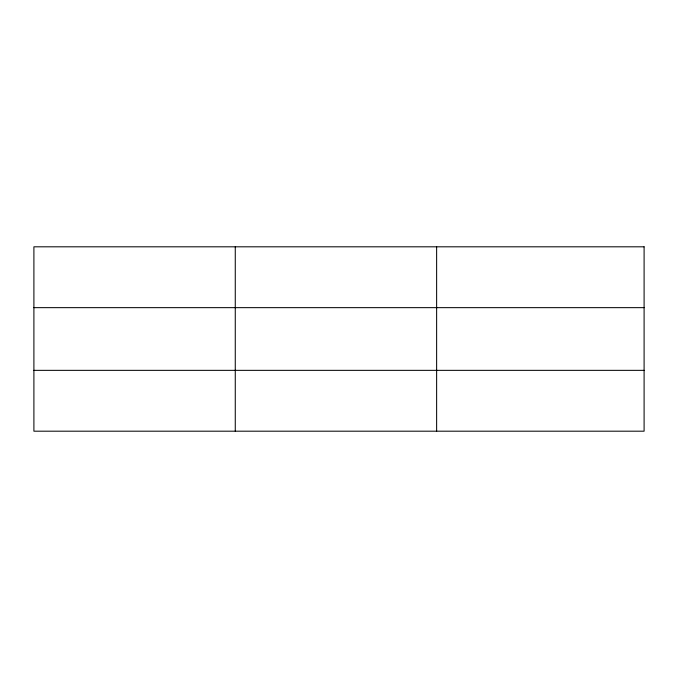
<?xml version="1.0" encoding="UTF-8"?>
<svg xmlns="http://www.w3.org/2000/svg" width="678" height="678" viewBox="0 0 678 678"><rect width="100%" height="100%" fill="white"/><g stroke="black" fill="none" stroke-linecap="round" stroke-linejoin="round"><path stroke-width="1.02" d="M235.266 246.809L235.266 431.191M436.632 246.809L436.632 431.191M33.9 307.651L644.1 307.651M33.9 370.349L644.1 370.349M644.1 246.809L644.1 431.191L33.9 431.191L33.9 246.809L644.1 246.809"/></g></svg>
